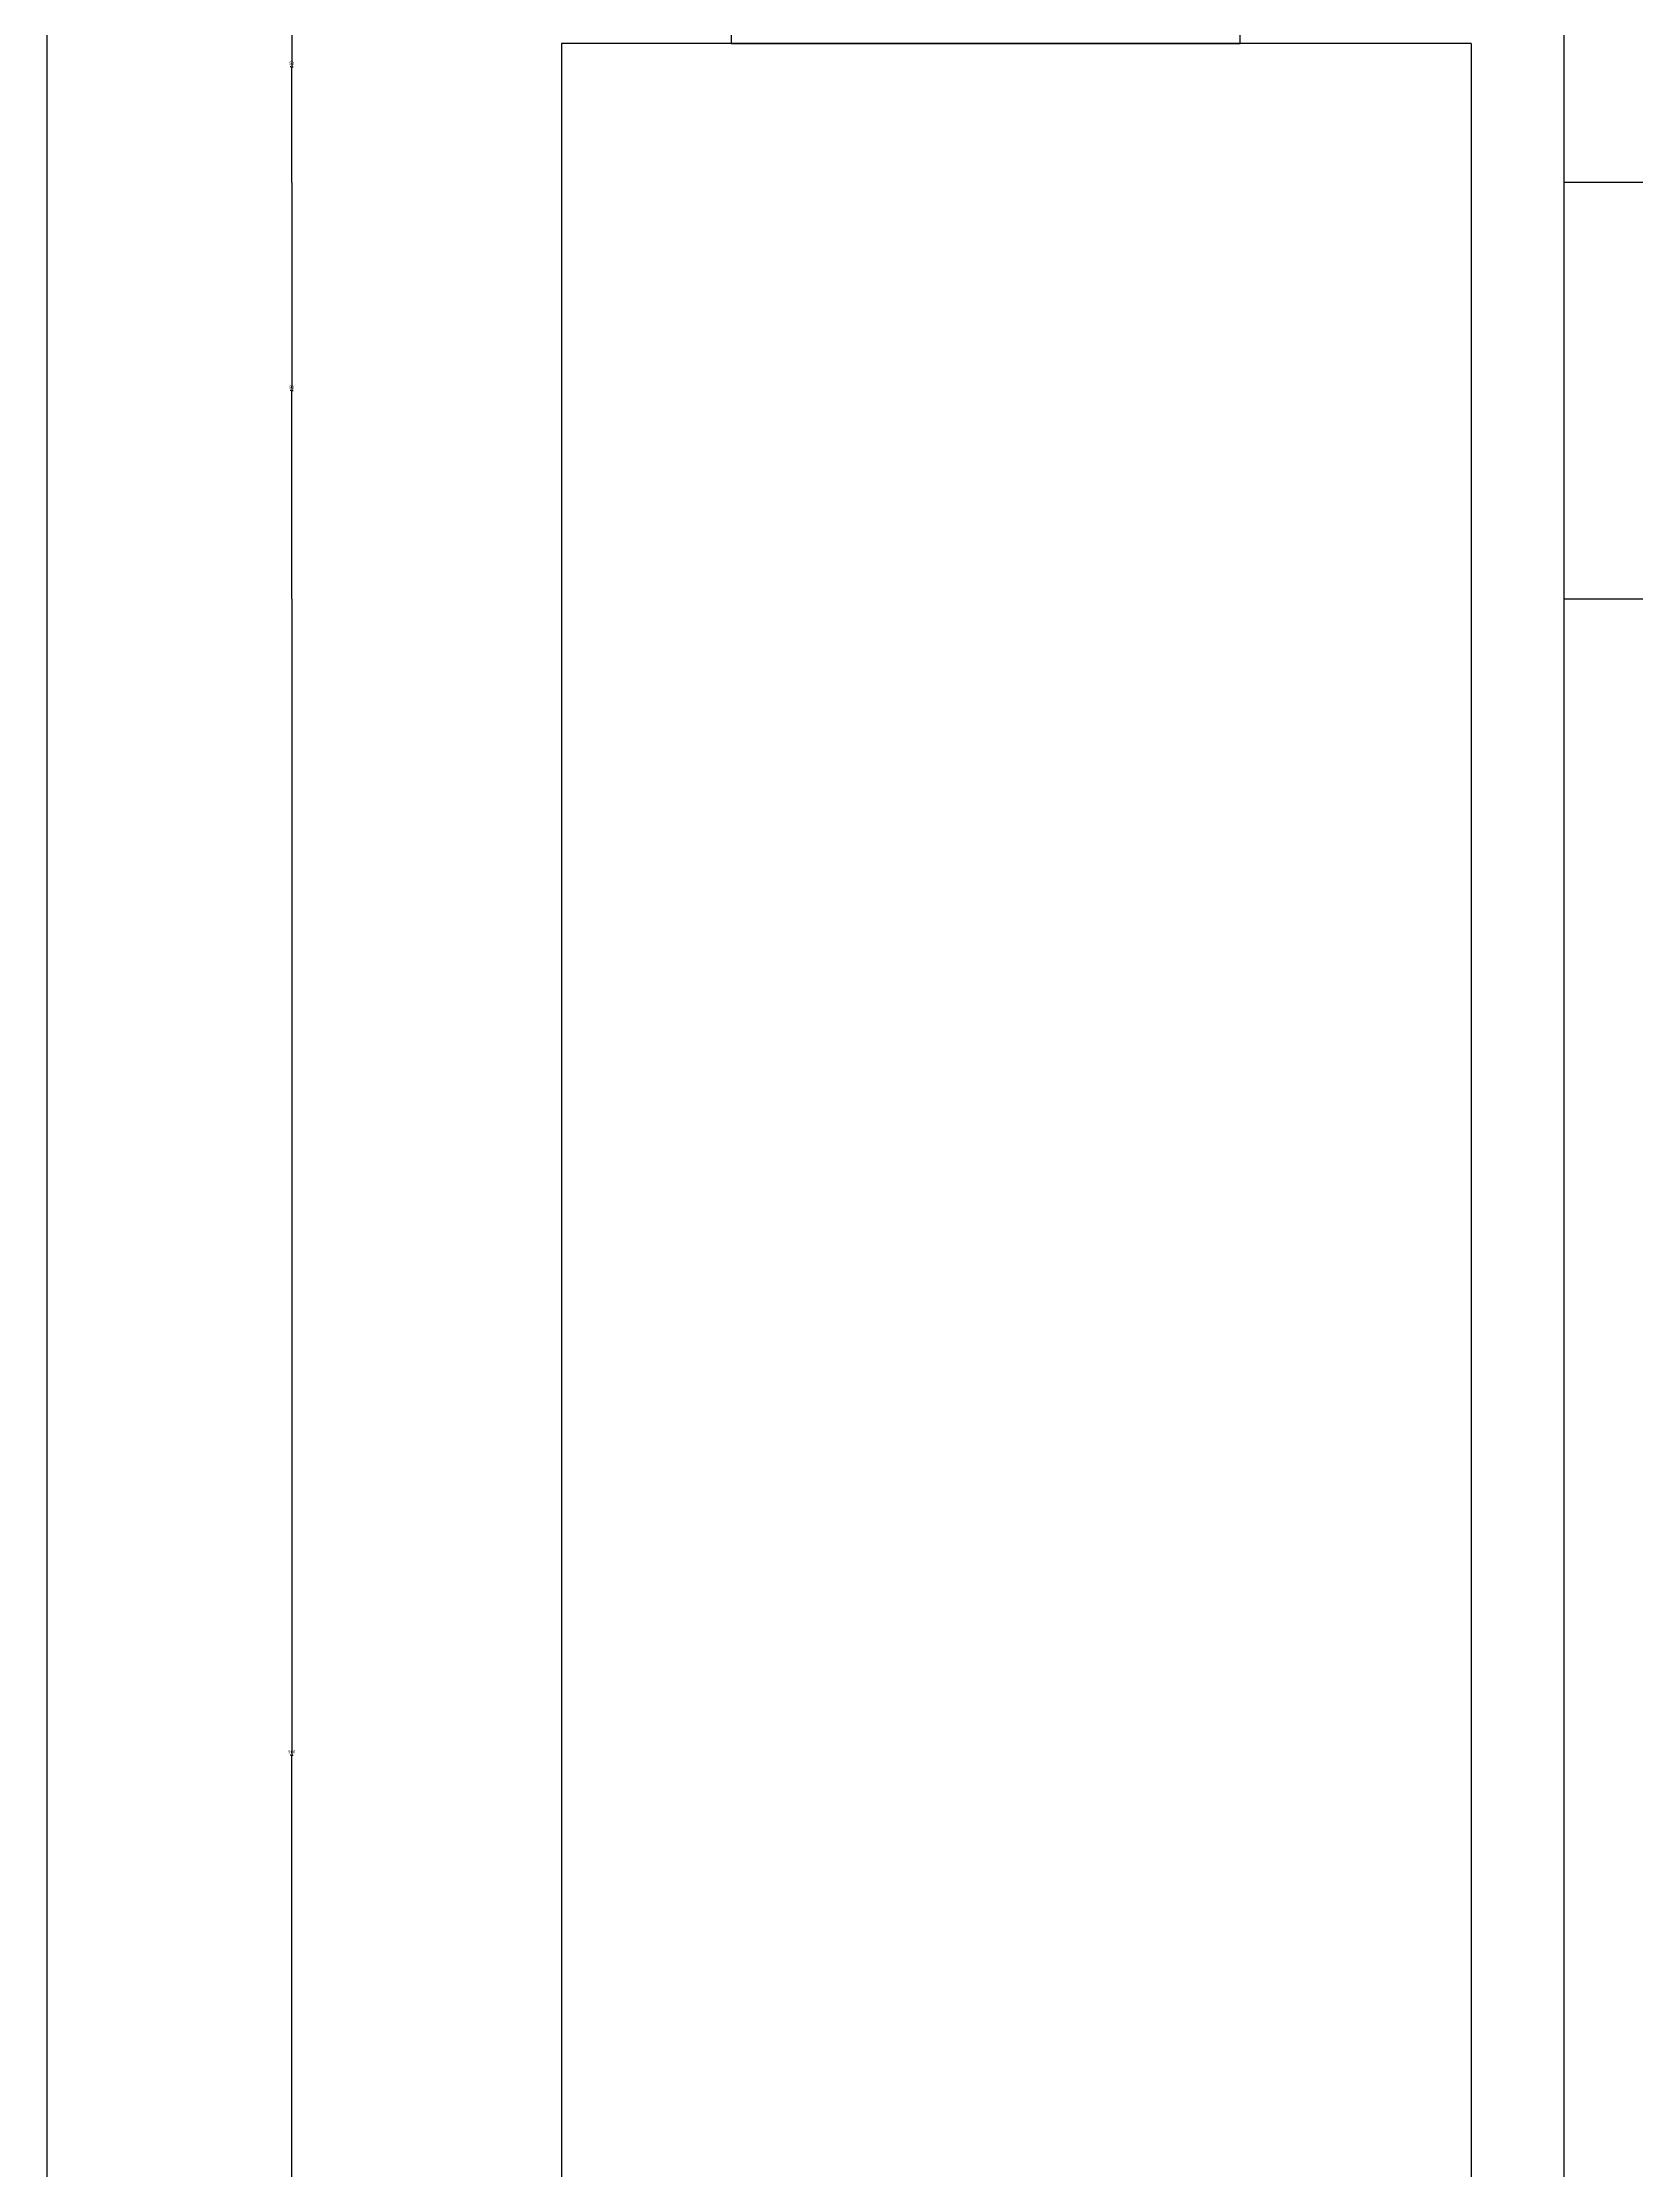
# Model space of a CAD drawing. Header units: metres. Extents: x 223 to 5375, y 130 to 7012.
# Drawn here: x 3832 to 4349, y 819 to 1509 of the extents above; entities that cross this region are included whole.
import ezdxf

# ---------------------------------------------------------------- set-up
doc = ezdxf.new("R2010")
doc.units = ezdxf.units.M
for name, color, linetype in [('2', 2, 'Continuous'), ('4', 4, 'Continuous'), ('DIM', 3, 'Continuous')]:
    doc.layers.add(name, color=color, linetype=linetype)
doc.dimstyles.get("Standard").update_dxf_attribs({"dimtxt": 2.5, "dimasz": 2.5, "dimexe": 1.25, "dimexo": 0.625, "dimtad": 1, "dimcen": 2.5, "dimazin": 3, "dimtfac": 1, "dimtmove": 0, "dimatfit": 3})

# ---------------------------------------------------------------- blocks, each defined once
blk = doc.blocks.new('*D29')
for p, q in [((3833.68, 6585.98), (3833.68, 3506.91)), ((3833.35, 3506.91), (3833.1, 3506.91)), ((3833.6, 427.85), (3833.6, 3506.91)), ((3833.68, 3506.91), (3833.6, 3506.91)), ((3833.93, 3506.91), (3834.18, 3506.91))]:
    blk.add_line(p, q)
at = {"layer": 'Defpoints'}
for p in [(3833.68, 6585.98), (3833.68, 3506.91), (3833.6, 427.85)]:
    blk.add_point(p, dxfattribs=at)
at = {"layer": 'DIM', "insert": (3833.64, 3505.785), "char_height": 1, "attachment_point": 5}
blk.add_mtext('4105', dxfattribs=at)
blk = doc.blocks.new('*D30')
for p, q in [((3912.92, 1463.48), (3912.92, 1395.98)), ((3912.67, 1395.98), (3912.42, 1395.98)), ((3912.92, 1328.48), (3912.92, 1395.98)), ((3912.92, 1395.98), (3912.92, 1395.98)), ((3913.17, 1395.98), (3913.42, 1395.98))]:
    blk.add_line(p, q)
at = {"layer": 'Defpoints'}
for p in [(3912.92, 1463.48), (3912.92, 1395.98), (3912.92, 1328.48)]:
    blk.add_point(p, dxfattribs=at)
at = {"layer": 'DIM', "insert": (3912.92, 1397.105), "char_height": 1, "attachment_point": 5}
blk.add_mtext('90', dxfattribs=at)
blk = doc.blocks.new('*D33')
for p, q in [((3912.92, 1328.48), (3912.92, 953.48)), ((3912.67, 953.48), (3912.42, 953.48)), ((3912.92, 578.48), (3912.92, 953.48)), ((3912.92, 953.48), (3912.92, 953.48)), ((3913.17, 953.48), (3913.42, 953.48))]:
    blk.add_line(p, q)
at = {"layer": 'Defpoints'}
for p in [(3912.92, 1328.48), (3912.92, 953.48), (3912.92, 578.48)]:
    blk.add_point(p, dxfattribs=at)
at = {"layer": 'DIM', "insert": (3912.92, 954.605), "char_height": 1, "attachment_point": 5}
blk.add_mtext('500', dxfattribs=at)
blk = doc.blocks.new('*D49')
for p, q in [((3912.92, 1538.48), (3912.92, 1500.98)), ((3912.67, 1500.98), (3912.42, 1500.98)), ((3912.92, 1463.48), (3912.92, 1500.98)), ((3912.92, 1500.98), (3912.92, 1500.98)), ((3913.17, 1500.98), (3913.42, 1500.98))]:
    blk.add_line(p, q)
at = {"layer": 'Defpoints'}
for p in [(3912.92, 1538.48), (3912.92, 1500.98), (3912.92, 1463.48)]:
    blk.add_point(p, dxfattribs=at)
at = {"layer": 'DIM', "insert": (3912.92, 1502.105), "char_height": 1, "attachment_point": 5}
blk.add_mtext('50', dxfattribs=at)

msp = doc.modelspace()

# ---------------------------------------------------------------- hatches: boundary and pattern name
at = {"layer": 'DIM'}
h = msp.add_hatch(dxfattribs=at)
h.set_pattern_fill('AR-CONC', scale=10)
h.paths.add_polyline_path([(4325.44, 1463.48), (4325.44, 1538.48), (4220.44, 1538.48), (4220.44, 1508.48), (4295.44, 1508.48), (4295.44, 428.48), (4325.44, 428.48), (4325.44, 1328.48)])
h = msp.add_hatch(dxfattribs=at)
h.set_pattern_fill('ANSI31', scale=1000)
h.paths.add_polyline_path([(4295.44, 1508.48), (4000.44, 1508.48), (4000.44, 428.48), (4295.44, 428.48)])
h = msp.add_hatch(dxfattribs=at)
h.set_pattern_fill('ANSI33', scale=200)
h.paths.add_polyline_path([(4355.44, 1328.48), (4325.44, 1328.48), (4325.44, 578.48), (4355.44, 578.48)])
h.paths.add_polyline_path([(4820.44, 428.48), (4820.44, 578.48), (4325.44, 578.48), (4325.44, 428.48)])

# ---------------------------------------------------------------- linework, layer by layer
at = {"layer": '2'}
for p, q in [((4000.44, 1508.48), (4000.44, 428.48)), ((4295.44, 1508.48), (4000.44, 1508.48)), ((4295.44, 1508.48), (4295.44, 428.48))]:
    msp.add_line(p, q, dxfattribs=at)
at = {"layer": '4'}
for p, q in [((4325.44, 1538.48), (4325.44, 1463.48)), ((4820.44, 1463.48), (4325.44, 1463.48)), ((4325.44, 1463.48), (4325.44, 1328.48)), ((4325.44, 1328.48), (4545.44, 1328.48)), ((4325.44, 1328.48), (4325.44, 428.48))]:
    msp.add_line(p, q, dxfattribs=at)
msp.add_lwpolyline([(4197.94, 1658.48), (4145.44, 1658.48), (4145.44, 1628.48), (4055.44, 1628.48), (4055.44, 1508.48), (4220.44, 1508.48), (4220.44, 1635.98)], close=True, dxfattribs=at)

# ---------------------------------------------------------------- dimensions: what is measured, and where the dimension line sits
at = {"layer": 'DIM'}
for base, p1, p2, text, picture, middle in [((3833.68, 3506.91), (3833.68, 6585.98), (3833.6, 427.85), '4105', '*D29', (3833.64, 3505.785)), ((3912.92, 1500.98), (3912.92, 1538.48), (3912.92, 1463.48), '50', '*D49', (3912.92, 1502.105)), ((3912.92, 1395.98), (3912.92, 1463.48), (3912.92, 1328.48), '90', '*D30', (3912.92, 1397.105)), ((3912.92, 953.48), (3912.92, 1328.48), (3912.92, 578.48), '500', '*D33', (3912.92, 954.605))]:
    dim = msp.add_linear_dim(base=base, p1=p1, p2=p2, text=text, dimstyle='Standard', dxfattribs=at)
    dim.commit()
    dim.dimension.update_dxf_attribs({"geometry": picture, "text_midpoint": middle})

doc.saveas('drawing.dxf')
